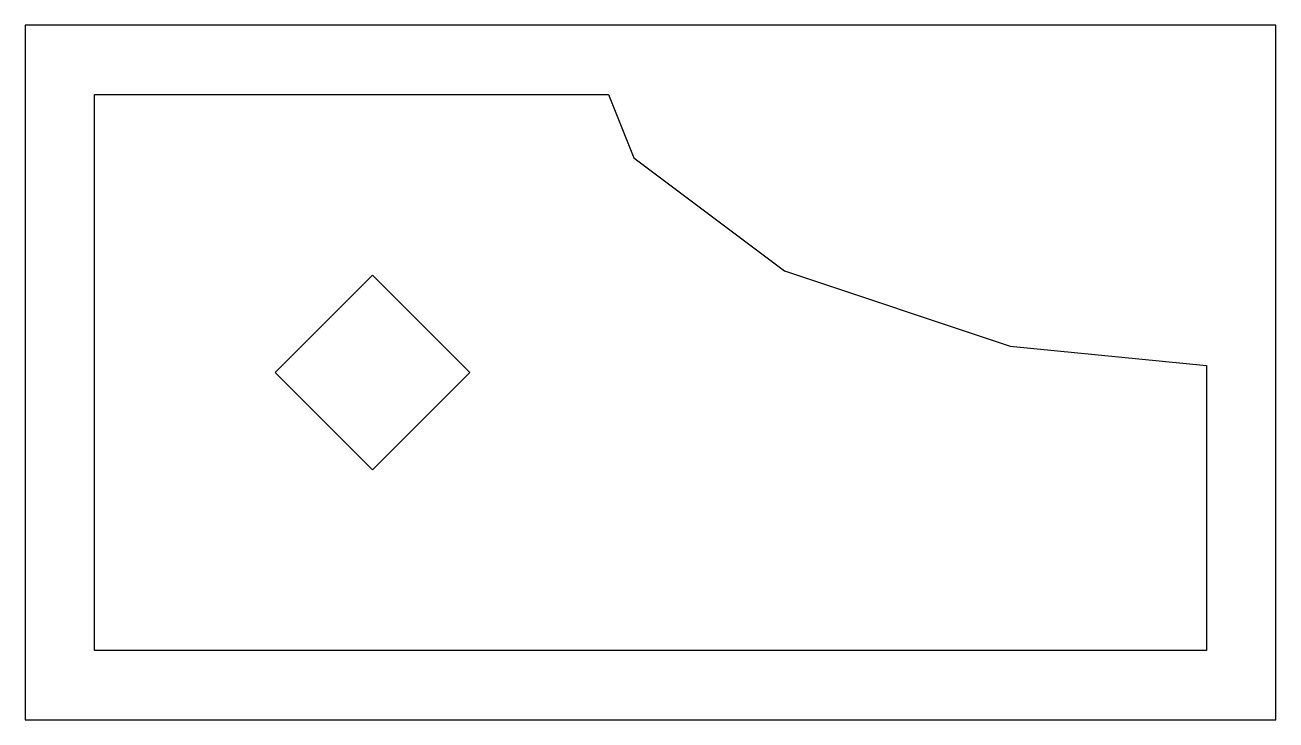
# Model space of a CAD drawing. Header units: metres. Extents: x 0 to 90, y 0 to 50.
import ezdxf

# ---------------------------------------------------------------- set-up
doc = ezdxf.new("R2010")
doc.units = ezdxf.units.M

msp = doc.modelspace()

# ---------------------------------------------------------------- linework, layer by layer
for p, q in [((90, 50), (0, 50)), ((0, 50), (0, 0)), ((90, 0), (90, 50)), ((5, 5), (5, 45)), ((5, 45), (41.9891, 45)), ((41.9891, 45), (43.806, 40.4329)), ((43.806, 40.4329), (54.6447, 32.3223)), ((25, 32), (18, 25)), ((32, 25), (25, 32)), ((54.6447, 32.3223), (70.8658, 26.903)), ((70.8658, 26.903), (85, 25.4973)), ((85, 25.4973), (85, 5)), ((18, 25), (25, 18)), ((25, 18), (32, 25)), ((85, 5), (5, 5)), ((0, 0), (90, 0))]:
    msp.add_line(p, q)

doc.saveas('drawing.dxf')
